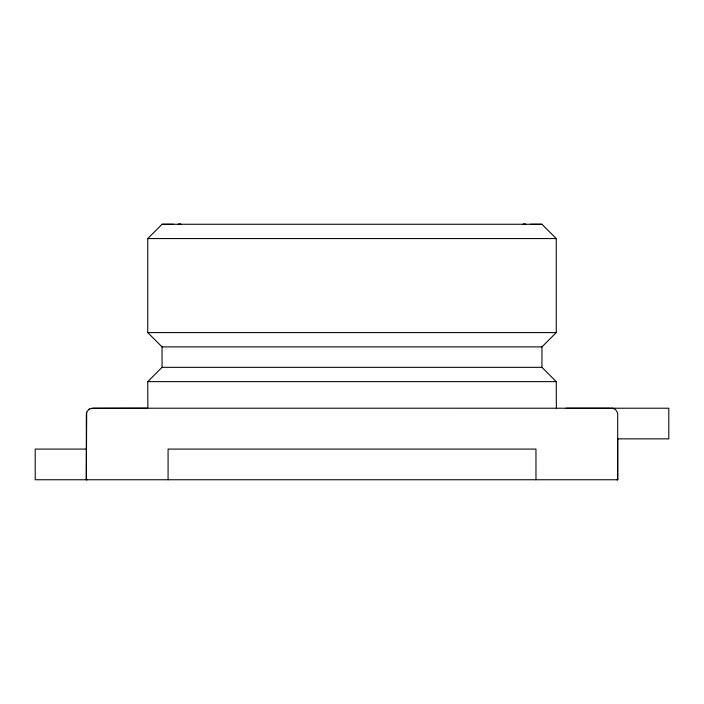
<?xml version="1.0" encoding="UTF-8"?>
<svg xmlns="http://www.w3.org/2000/svg" width="704" height="704" viewBox="0 0 704 704"><rect width="100%" height="100%" fill="white"/><g stroke="black" fill="none" stroke-linecap="round" stroke-linejoin="round"><path stroke-width="1.06" d="M87.252 479.75L86.319 479.75L86.319 414.357L86.662 412.245L88.51 409.658M147.752 332.587L147.752 238.568L162.061 224.259L164.947 224.259L541.948 224.259L556.257 238.568L556.257 332.587L541.948 346.887L162.052 346.887L147.752 332.587L556.257 332.587M565.99 408.223L610.746 408.223L147.866 408.214L147.743 381.638L162.052 367.33L162.052 346.887M556.345 408.214L556.257 381.638L541.948 367.33L541.948 346.887M616.792 479.75L617.716 479.75L617.707 414.348L617.338 412.254L615.525 409.649A6.142 6.142 0 0 0 611.582 408.214L668.8 408.214L668.8 438.874L617.698 438.874M86.689 412.262L86.31 479.75M88.484 409.649L89.382 409.05M89.364 409.033L93.262 408.214L147.611 408.206L91.362 408.302M173.518 224.268L162.061 224.259M530.49 224.268L541.948 224.259M556.257 238.568L147.752 238.568M541.948 367.33L162.052 367.33M556.257 381.638L147.743 381.638M86.31 449.09L35.2 449.09L35.209 479.75L617.716 479.75M611.565 408.214L613.914 408.681M617.681 438.319L617.681 479.741M535.973 479.75L535.964 449.09L168.08 449.09L168.08 479.75M180.919 224.259L178.279 224.259L180.928 224.259M525.721 224.259L523.081 224.259L525.721 224.259"/></g></svg>
